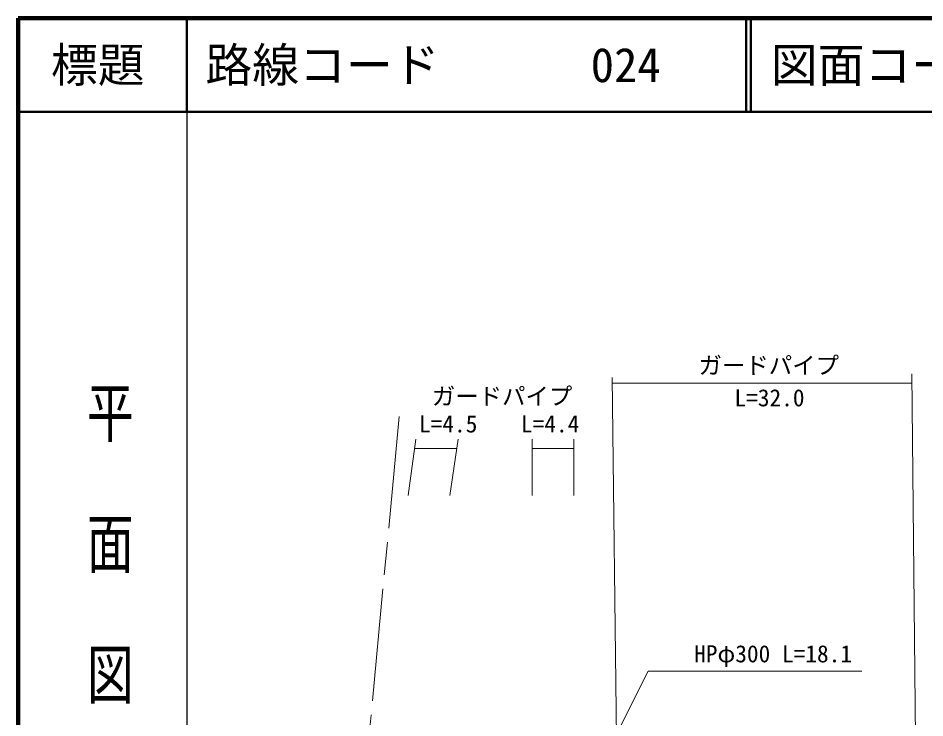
# Model space of a CAD drawing. Units: millimetres at full size, sheet at 1:1000; details may follow other scales. Extents: x 40000 to 680000, y 20000 to 380000.
# Drawn here: x 40000 to 136829, y 305271 to 380000 of the extents above; entities that cross this region are included whole.
import ezdxf
from ezdxf.enums import TextEntityAlignment as Align

# ---------------------------------------------------------------- set-up
doc = ezdxf.new("R2010")
doc.units = ezdxf.units.MM
doc.header["$LTSCALE"] = 1000
doc.linetypes.add('CHAIN', pattern=[18.5, 12, -1.5, 3.5, -1.5])
for name, color, linetype, lineweight in [('M-BMK', 2, 'CHAIN', 13), ('M-STR-HTXT', 7, 'Continuous', 13), ('M-TTL', 2, 'Continuous', 140), ('M-TTL-BAND', 7, 'Continuous', 25), ('M-TTL-LINE', 7, 'Continuous', 50)]:
    doc.layers.add(name, color=color, linetype=linetype, lineweight=lineweight)
doc.layers.add('M-TTL-TXT', color=7, linetype='Continuous')
doc.styles.add('@ＭＳ ゴシック', font='')
doc.styles.add('ＭＳ ゴシック', font='')
doc.styles.get('@ＭＳ ゴシック').set_extended_font_data('@MS Gothic')
doc.styles.get('ＭＳ ゴシック').set_extended_font_data('MS Gothic')

msp = doc.modelspace()

# ---------------------------------------------------------------- linework, layer by layer
at = {"layer": 'M-BMK'}
msp.add_line((80707, 337463), (75489, 282421), dxfattribs=at)
at = {"layer": 'M-STR-HTXT'}
for p, q in [((135426, 342000), (135956, 289682)), ((104075, 288892), (103452, 341631)), ((103459, 341011), (135436, 341011)), ((94907, 329034), (94907, 335034)), ((99333, 329034), (99333, 335034)), ((82485, 335025), (81662, 329034)), ((86997, 335023), (86102, 329034)), ((82349, 334034), (86849, 334034)), ((94907, 334034), (99333, 334034))]:
    msp.add_line(p, q, dxfattribs=at)
msp.add_lwpolyline([(95250, 286284), (107268, 310255), (130087, 310255)], dxfattribs=at)
at = {"layer": 'M-TTL'}
for p, q in [((40000, 380000), (40000, 20000)), ((680000, 380000), (40000, 380000))]:
    msp.add_line(p, q, dxfattribs=at)
at = {"layer": 'M-TTL-BAND'}
msp.add_line((58000, 370000), (58000, 20000), dxfattribs=at)
at = {"layer": 'M-TTL-LINE'}
for p, q in [((58000, 380000), (58000, 370000)), ((117750, 380000), (117750, 370000)), ((118250, 380000), (118250, 370000)), ((40000, 370000), (680000, 370000))]:
    msp.add_line(p, q, dxfattribs=at)

# ---------------------------------------------------------------- texts
at = {"layer": 'M-STR-HTXT', "style": 'ＭＳ ゴシック'}
for s, p in [('ガードパイプ', (112659, 341448)), ('ガードパイプ', (84176, 338155)), ('L=32.0', (116498, 337989)), ('HPφ300 L=18.1', (112191, 310650))]:
    msp.add_text(s, height=1833, dxfattribs=at).set_placement(p, align=Align.BOTTOM_LEFT)
for s, p in [('L=4.5', (85925, 335202)), ('L=4.4', (96811, 335202))]:
    msp.add_text(s, height=1833, dxfattribs=at).set_placement(p, align=Align.BOTTOM_CENTER)
at = {"layer": 'M-TTL-BAND', "style": '@ＭＳ ゴシック', "width": 1.4}
msp.add_text('平  面  図', height=3666, rotation=270, dxfattribs=at).set_placement((49777, 306475), align=Align.MIDDLE_RIGHT)
at = {"layer": 'M-TTL-TXT', "style": 'ＭＳ ゴシック'}
msp.add_text('標題', height=3666, dxfattribs=at).set_placement((48500, 375000), align=Align.MIDDLE_CENTER)
for s, p in [('路線コード', (60000, 375000)), ('024', (101142, 375000)), ('図面コード', (120380, 375000))]:
    msp.add_text(s, height=3666, dxfattribs=at).set_placement(p, align=Align.MIDDLE_LEFT)

doc.saveas('drawing.dxf')
